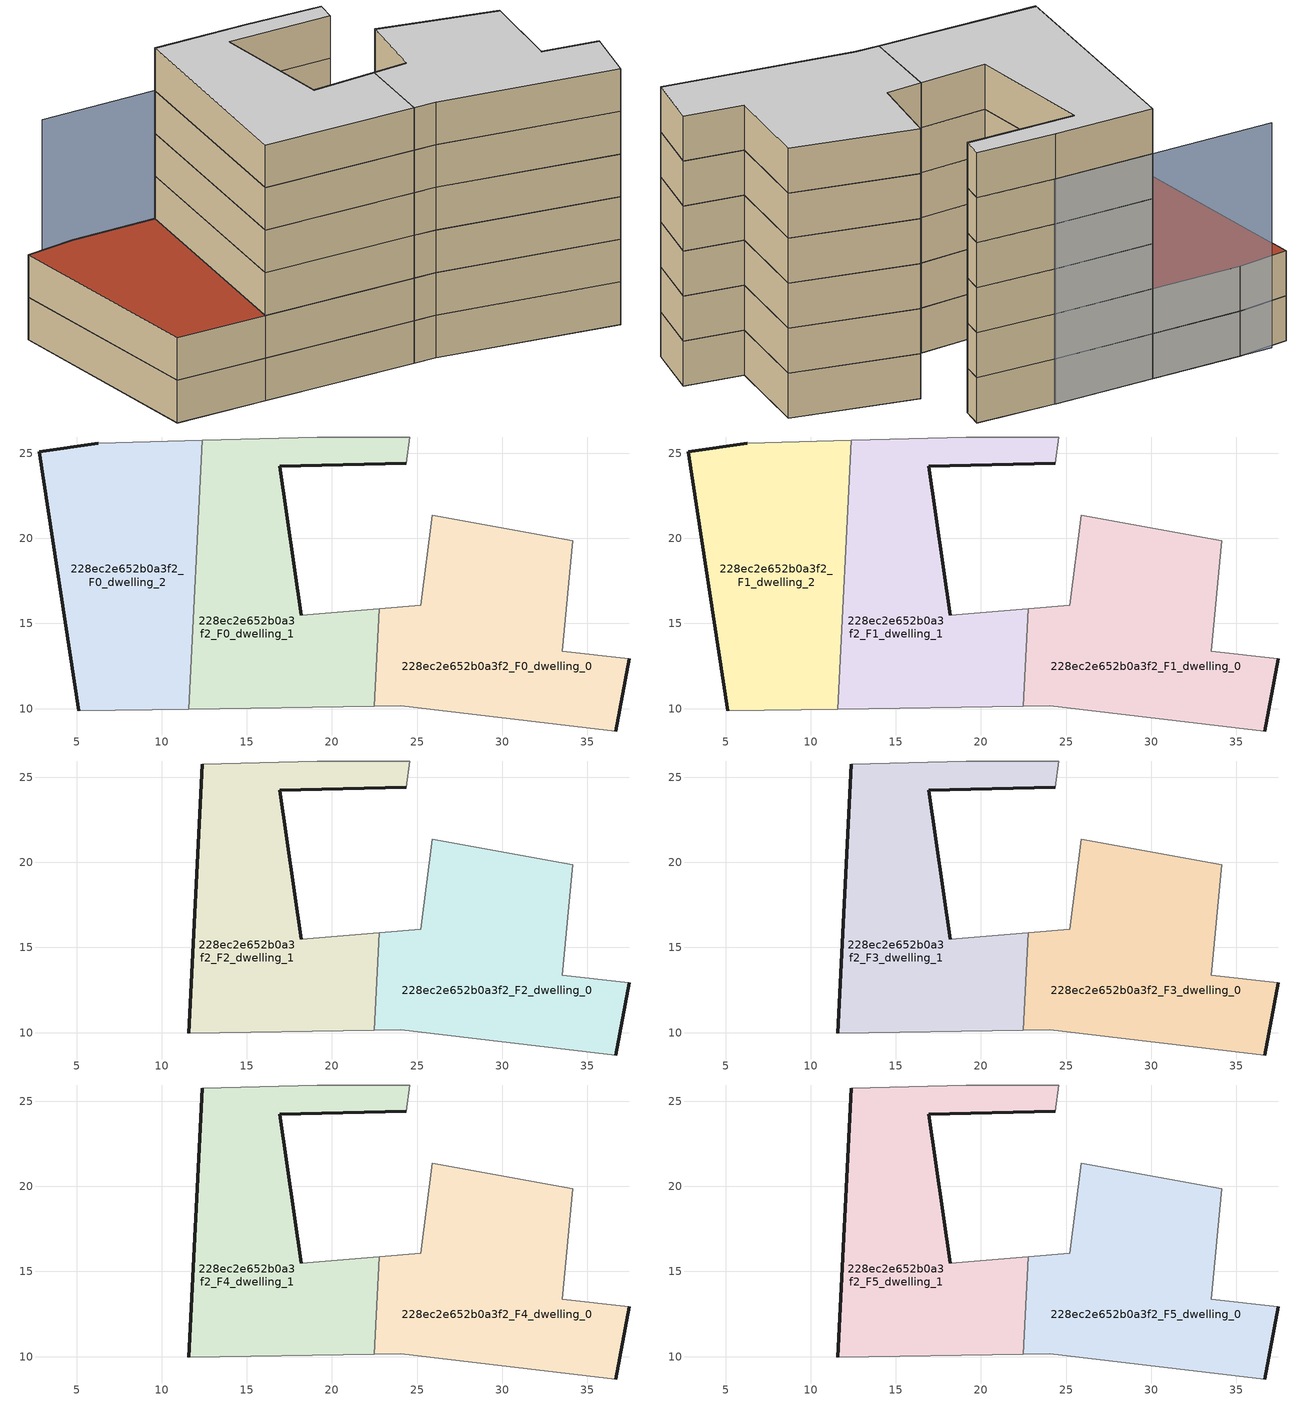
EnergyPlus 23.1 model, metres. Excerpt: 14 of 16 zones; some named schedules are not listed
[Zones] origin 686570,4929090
228ec2e652b0a3f2_F0_dwelling_0
 floor ground (EU_floor_Construction): 36.67,8.68 37.47,12.92 33.53,13.38 34.14,19.86 25.89,21.37 25.23,16.08 22.77,15.88 22.48,10.13 24.06,10.16 z0
 wall outside (EU_wall_Construction): 37.47,12.92 36.67,8.68 z0:3
 wall adiabatic (EU_wall_Construction): 36.67,8.68 24.06,10.16 22.48,10.13 / 22.77,15.88 25.23,16.08 25.89,21.37 34.14,19.86 33.53,13.38 37.47,12.92 z0:3
 wall to 228ec2e652b0a3f2_F0_dwelling_1 (EU_wall_Construction): 22.48,10.13 22.77,15.88 z0:3
228ec2e652b0a3f2_F0_dwelling_1
 floor ground (EU_floor_Construction): 22.48,10.13 22.77,15.88 18.19,15.5 16.94,24.25 24.38,24.41 24.57,25.93 19.15,25.96 12.37,25.75 11.58,9.97 z0
 wall outside (EU_wall_Construction): 24.38,24.41 16.94,24.25 18.19,15.5 z0:3
 wall adiabatic (EU_wall_Construction): 18.19,15.5 22.77,15.88 / 22.48,10.13 11.58,9.97 / 12.37,25.75 19.15,25.96 24.57,25.93 24.38,24.41 z0:3
 wall to 228ec2e652b0a3f2_F0_dwelling_2 (EU_wall_Construction): 11.58,9.97 12.37,25.75 z0:3
228ec2e652b0a3f2_F0_dwelling_2
 floor ground (EU_floor_Construction): 11.58,9.97 12.37,25.75 6.28,25.58 2.81,25.08 5.13,9.88 z0
 wall outside (EU_wall_Construction): 5.13,9.88 2.81,25.08 6.28,25.58 z0:3
 wall adiabatic (EU_wall_Construction): 11.58,9.97 5.13,9.88 / 6.28,25.58 12.37,25.75 z0:3
228ec2e652b0a3f2_F1_dwelling_0
 floor to 228ec2e652b0a3f2_F0_dwelling_0 (EU_floor_Construction): 36.67,8.68 37.47,12.92 33.53,13.38 34.14,19.86 25.89,21.37 25.23,16.08 22.77,15.88 22.48,10.13 24.06,10.16 z3
 wall outside (EU_wall_Construction): 37.47,12.92 36.67,8.68 z3:6
 wall adiabatic (EU_wall_Construction): 36.67,8.68 24.06,10.16 22.48,10.13 / 22.77,15.88 25.23,16.08 25.89,21.37 34.14,19.86 33.53,13.38 37.47,12.92 z3:6
 wall to 228ec2e652b0a3f2_F1_dwelling_1 (EU_wall_Construction): 22.48,10.13 22.77,15.88 z3:6
228ec2e652b0a3f2_F1_dwelling_1
 floor to 228ec2e652b0a3f2_F0_dwelling_1 (EU_floor_Construction): 22.48,10.13 22.77,15.88 18.19,15.5 16.94,24.25 24.38,24.41 24.57,25.93 19.15,25.96 12.37,25.75 11.58,9.97 z3
 wall outside (EU_wall_Construction): 24.38,24.41 16.94,24.25 18.19,15.5 z3:6
 wall adiabatic (EU_wall_Construction): 18.19,15.5 22.77,15.88 / 22.48,10.13 11.58,9.97 / 12.37,25.75 19.15,25.96 24.57,25.93 24.38,24.41 z3:6
 wall to 228ec2e652b0a3f2_F1_dwelling_2 (EU_wall_Construction): 11.58,9.97 12.37,25.75 z3:6
228ec2e652b0a3f2_F1_dwelling_2
 floor to 228ec2e652b0a3f2_F0_dwelling_2 (EU_floor_Construction): 11.58,9.97 12.37,25.75 6.28,25.58 2.81,25.08 5.13,9.88 z3
 wall outside (EU_wall_Construction): 5.13,9.88 2.81,25.08 6.28,25.58 z3:6
 wall adiabatic (EU_wall_Construction): 11.58,9.97 5.13,9.88 / 6.28,25.58 12.37,25.75 z3:6
 roof outside (EU_roof_Construction): 12.37,25.75 11.58,9.97 5.13,9.88 2.81,25.08 6.28,25.58 z6
228ec2e652b0a3f2_F2_dwelling_0
 floor to 228ec2e652b0a3f2_F1_dwelling_0 (EU_floor_Construction): 36.67,8.68 37.47,12.92 33.53,13.38 34.14,19.86 25.89,21.37 25.23,16.08 22.77,15.88 22.48,10.13 24.06,10.16 z6
 wall outside (EU_wall_Construction): 37.47,12.92 36.67,8.68 z6:9
 wall adiabatic (EU_wall_Construction): 36.67,8.68 24.06,10.16 22.48,10.13 / 22.77,15.88 25.23,16.08 25.89,21.37 34.14,19.86 33.53,13.38 37.47,12.92 z6:9
 wall to 228ec2e652b0a3f2_F2_dwelling_1 (EU_wall_Construction): 22.48,10.13 22.77,15.88 z6:9
228ec2e652b0a3f2_F2_dwelling_1
 floor to 228ec2e652b0a3f2_F1_dwelling_1 (EU_floor_Construction): 22.48,10.13 22.77,15.88 18.19,15.5 16.94,24.25 24.38,24.41 24.57,25.93 19.15,25.96 12.37,25.75 11.58,9.97 z6
 wall outside (EU_wall_Construction): 11.58,9.97 12.37,25.75 / 24.38,24.41 16.94,24.25 18.19,15.5 z6:9
 wall adiabatic (EU_wall_Construction): 18.19,15.5 22.77,15.88 / 22.48,10.13 11.58,9.97 / 12.37,25.75 19.15,25.96 24.57,25.93 24.38,24.41 z6:9
228ec2e652b0a3f2_F3_dwelling_0
 floor to 228ec2e652b0a3f2_F2_dwelling_0 (EU_floor_Construction): 36.67,8.68 37.47,12.92 33.53,13.38 34.14,19.86 25.89,21.37 25.23,16.08 22.77,15.88 22.48,10.13 24.06,10.16 z9
 wall outside (EU_wall_Construction): 37.47,12.92 36.67,8.68 z9:12
 wall adiabatic (EU_wall_Construction): 36.67,8.68 24.06,10.16 22.48,10.13 / 22.77,15.88 25.23,16.08 25.89,21.37 34.14,19.86 33.53,13.38 37.47,12.92 z9:12
 wall to 228ec2e652b0a3f2_F3_dwelling_1 (EU_wall_Construction): 22.48,10.13 22.77,15.88 z9:12
228ec2e652b0a3f2_F3_dwelling_1
 floor to 228ec2e652b0a3f2_F2_dwelling_1 (EU_floor_Construction): 22.48,10.13 22.77,15.88 18.19,15.5 16.94,24.25 24.38,24.41 24.57,25.93 19.15,25.96 12.37,25.75 11.58,9.97 z9
 wall outside (EU_wall_Construction): 11.58,9.97 12.37,25.75 / 24.38,24.41 16.94,24.25 18.19,15.5 z9:12
 wall adiabatic (EU_wall_Construction): 18.19,15.5 22.77,15.88 / 22.48,10.13 11.58,9.97 / 12.37,25.75 19.15,25.96 24.57,25.93 24.38,24.41 z9:12
228ec2e652b0a3f2_F4_dwelling_0
 floor to 228ec2e652b0a3f2_F3_dwelling_0 (EU_floor_Construction): 36.67,8.68 37.47,12.92 33.53,13.38 34.14,19.86 25.89,21.37 25.23,16.08 22.77,15.88 22.48,10.13 24.06,10.16 z12
 wall outside (EU_wall_Construction): 37.47,12.92 36.67,8.68 z12:15
 wall adiabatic (EU_wall_Construction): 36.67,8.68 24.06,10.16 22.48,10.13 / 22.77,15.88 25.23,16.08 25.89,21.37 34.14,19.86 33.53,13.38 37.47,12.92 z12:15
 wall to 228ec2e652b0a3f2_F4_dwelling_1 (EU_wall_Construction): 22.48,10.13 22.77,15.88 z12:15
228ec2e652b0a3f2_F4_dwelling_1
 floor to 228ec2e652b0a3f2_F3_dwelling_1 (EU_floor_Construction): 22.48,10.13 22.77,15.88 18.19,15.5 16.94,24.25 24.38,24.41 24.57,25.93 19.15,25.96 12.37,25.75 11.58,9.97 z12
 wall outside (EU_wall_Construction): 11.58,9.97 12.37,25.75 / 24.38,24.41 16.94,24.25 18.19,15.5 z12:15
 wall adiabatic (EU_wall_Construction): 18.19,15.5 22.77,15.88 / 22.48,10.13 11.58,9.97 / 12.37,25.75 19.15,25.96 24.57,25.93 24.38,24.41 z12:15
228ec2e652b0a3f2_F5_dwelling_0
 floor to 228ec2e652b0a3f2_F4_dwelling_0 (EU_floor_Construction): 36.67,8.68 37.47,12.92 33.53,13.38 34.14,19.86 25.89,21.37 25.23,16.08 22.77,15.88 22.48,10.13 24.06,10.16 z15
 wall outside (EU_wall_Construction): 37.47,12.92 36.67,8.68 z15:18
 wall adiabatic (EU_wall_Construction): 36.67,8.68 24.06,10.16 22.48,10.13 / 22.77,15.88 25.23,16.08 25.89,21.37 34.14,19.86 33.53,13.38 37.47,12.92 z15:18
 wall to 228ec2e652b0a3f2_F5_dwelling_1 (EU_wall_Construction): 22.48,10.13 22.77,15.88 z15:18
 ceiling to 228ec2e652b0a3f2_F6_dwelling_0 (EU_floor_Construction): 34.14,19.86 33.53,13.38 37.47,12.92 36.67,8.68 24.06,10.16 22.48,10.13 22.77,15.88 25.23,16.08 25.89,21.37 z18
228ec2e652b0a3f2_F5_dwelling_1
 floor to 228ec2e652b0a3f2_F4_dwelling_1 (EU_floor_Construction): 22.48,10.13 22.77,15.88 18.19,15.5 16.94,24.25 24.38,24.41 24.57,25.93 19.15,25.96 12.37,25.75 11.58,9.97 z15
 wall outside (EU_wall_Construction): 11.58,9.97 12.37,25.75 / 24.38,24.41 16.94,24.25 18.19,15.5 z15:18
 wall adiabatic (EU_wall_Construction): 18.19,15.5 22.77,15.88 / 22.48,10.13 11.58,9.97 / 12.37,25.75 19.15,25.96 24.57,25.93 24.38,24.41 z15:18
 ceiling to 228ec2e652b0a3f2_F6_dwelling_1 (EU_floor_Construction): 24.57,25.93 24.38,24.41 16.94,24.25 18.19,15.5 22.77,15.88 22.48,10.13 11.58,9.97 12.37,25.75 19.15,25.96 z18
shading: 19.24,25.96 4.05,25.51 z0:15
[Building]
EU S2 Campaign: North Axis=0; Terrain=City; Solar Distribution=FullExterior
[Site:Location]
Bologna: Latitude=44.5; Longitude=11.25; Time Zone=1; Elevation=37
[SizingPeriod:WeatherFileDays]
AnnualSizingPeriod: Begin Month=1; Begin Day of Month=1; End Month=12; End Day of Month=31; Day of Week for Start Day=Monday; Use Weather File Daylight Saving Period=No; Use Weather File Rain and Snow Indicators=No
[MATERIAL]
EU_InternalMass_Material: Roughness=MediumRough; Thickness=0.1; Conductivity=1; Density=1800; Specific Heat=900; Thermal Absorptance=0.9; Solar Absorptance=0.7; Visible Absorptance=0.7
[MATERIAL:NOMASS] Roughness=MediumRough; Thermal Absorptance=0.9; Solar Absorptance=0.7; Visible Absorptance=0.7
Name | Thermal Resistance
EU_wall_NoMass | 0.905828
EU_roof_NoMass | 0.37593
EU_floor_NoMass | 0.67114
[CONSTRUCTION]
EU_wall_Construction: EU_wall_NoMass
EU_roof_Construction: EU_roof_NoMass
EU_floor_Construction: EU_floor_NoMass
EU_InternalMass_Construction: EU_InternalMass_Material
[ZONE] Type=1; Multiplier=1; Ceiling Height=autocalculate; Floor Area=autocalculate; Part of Total Floor Area=Yes
Name | Volume
228ec2e652b0a3f2_F0_dwelling_0 | 371.113
228ec2e652b0a3f2_F1_dwelling_0; 228ec2e652b0a3f2_F2_dwelling_0; 228ec2e652b0a3f2_F3_dwelling_0; 228ec2e652b0a3f2_F4_dwelling_0; 228ec2e652b0a3f2_F5_dwelling_0 | 371.112
228ec2e652b0a3f2_F0_dwelling_1 | 382.589
228ec2e652b0a3f2_F1_dwelling_1; 228ec2e652b0a3f2_F2_dwelling_1; 228ec2e652b0a3f2_F3_dwelling_1; 228ec2e652b0a3f2_F4_dwelling_1; 228ec2e652b0a3f2_F5_dwelling_1 | 382.592
228ec2e652b0a3f2_F0_dwelling_2 | 376.868
228ec2e652b0a3f2_F1_dwelling_2 | 376.87
[INTERNALMASS] Construction=EU_InternalMass_Construction
Name | Zone or ZoneList | Surface Area
228ec2e652b0a3f2_F0_dwelling_0_EU_InternalMass | 228ec2e652b0a3f2_F0_dwelling_0 | 123.704
228ec2e652b0a3f2_F0_dwelling_1_EU_InternalMass | 228ec2e652b0a3f2_F0_dwelling_1 | 127.529
228ec2e652b0a3f2_F0_dwelling_2_EU_InternalMass | 228ec2e652b0a3f2_F0_dwelling_2 | 125.623
228ec2e652b0a3f2_F1_dwelling_0_EU_InternalMass | 228ec2e652b0a3f2_F1_dwelling_0 | 123.704
228ec2e652b0a3f2_F1_dwelling_1_EU_InternalMass | 228ec2e652b0a3f2_F1_dwelling_1 | 127.529
228ec2e652b0a3f2_F1_dwelling_2_EU_InternalMass | 228ec2e652b0a3f2_F1_dwelling_2 | 125.623
228ec2e652b0a3f2_F2_dwelling_0_EU_InternalMass | 228ec2e652b0a3f2_F2_dwelling_0 | 188.432
228ec2e652b0a3f2_F2_dwelling_1_EU_InternalMass | 228ec2e652b0a3f2_F2_dwelling_1 | 188.432
228ec2e652b0a3f2_F3_dwelling_0_EU_InternalMass | 228ec2e652b0a3f2_F3_dwelling_0 | 188.432
228ec2e652b0a3f2_F3_dwelling_1_EU_InternalMass | 228ec2e652b0a3f2_F3_dwelling_1 | 188.432
228ec2e652b0a3f2_F4_dwelling_0_EU_InternalMass | 228ec2e652b0a3f2_F4_dwelling_0 | 188.432
228ec2e652b0a3f2_F4_dwelling_1_EU_InternalMass | 228ec2e652b0a3f2_F4_dwelling_1 | 188.432
228ec2e652b0a3f2_F5_dwelling_0_EU_InternalMass | 228ec2e652b0a3f2_F5_dwelling_0 | 188.432
228ec2e652b0a3f2_F5_dwelling_1_EU_InternalMass | 228ec2e652b0a3f2_F5_dwelling_1 | 188.432
[OTHEREQUIPMENT] Fuel Type=Electricity; Design Level Calculation Method=Watts/Area; Power per Zone Floor Area=1; Fraction Latent=0; Fraction Radiant=0; Fraction Lost=0; Carbon Dioxide Generation Rate=0; EndUse Subcategory=EU_Step8_InternalGains
Name | Zone or ZoneList or Space or SpaceList | Schedule
EU_Step8_InternalGain_228ec2e652b0a3f2_F0_dwelling_0_f000 | 228ec2e652b0a3f2_F0_dwelling_0 | EU_Step8_GainSchedule_228ec2e652b0a3f2_F0_dwelling_0_f000
EU_Step8_InternalGain_228ec2e652b0a3f2_F0_dwelling_1_f000 | 228ec2e652b0a3f2_F0_dwelling_1 | EU_Step8_GainSchedule_228ec2e652b0a3f2_F0_dwelling_1_f000
EU_Step8_InternalGain_228ec2e652b0a3f2_F0_dwelling_2_f000 | 228ec2e652b0a3f2_F0_dwelling_2 | EU_Step8_GainSchedule_228ec2e652b0a3f2_F0_dwelling_2_f000
EU_Step8_InternalGain_228ec2e652b0a3f2_F1_dwelling_0_f000 | 228ec2e652b0a3f2_F1_dwelling_0 | EU_Step8_GainSchedule_228ec2e652b0a3f2_F1_dwelling_0_f000
EU_Step8_InternalGain_228ec2e652b0a3f2_F1_dwelling_1_f000 | 228ec2e652b0a3f2_F1_dwelling_1 | EU_Step8_GainSchedule_228ec2e652b0a3f2_F1_dwelling_1_f000
EU_Step8_InternalGain_228ec2e652b0a3f2_F1_dwelling_2_f000 | 228ec2e652b0a3f2_F1_dwelling_2 | EU_Step8_GainSchedule_228ec2e652b0a3f2_F1_dwelling_2_f000
EU_Step8_InternalGain_228ec2e652b0a3f2_F2_dwelling_0_f000 | 228ec2e652b0a3f2_F2_dwelling_0 | EU_Step8_GainSchedule_228ec2e652b0a3f2_F2_dwelling_0_f000
EU_Step8_InternalGain_228ec2e652b0a3f2_F2_dwelling_1_f000 | 228ec2e652b0a3f2_F2_dwelling_1 | EU_Step8_GainSchedule_228ec2e652b0a3f2_F2_dwelling_1_f000
EU_Step8_InternalGain_228ec2e652b0a3f2_F3_dwelling_0_f000 | 228ec2e652b0a3f2_F3_dwelling_0 | EU_Step8_GainSchedule_228ec2e652b0a3f2_F3_dwelling_0_f000
EU_Step8_InternalGain_228ec2e652b0a3f2_F3_dwelling_1_f000 | 228ec2e652b0a3f2_F3_dwelling_1 | EU_Step8_GainSchedule_228ec2e652b0a3f2_F3_dwelling_1_f000
EU_Step8_InternalGain_228ec2e652b0a3f2_F4_dwelling_0_f000 | 228ec2e652b0a3f2_F4_dwelling_0 | EU_Step8_GainSchedule_228ec2e652b0a3f2_F4_dwelling_0_f000
EU_Step8_InternalGain_228ec2e652b0a3f2_F4_dwelling_1_f000 | 228ec2e652b0a3f2_F4_dwelling_1 | EU_Step8_GainSchedule_228ec2e652b0a3f2_F4_dwelling_1_f000
EU_Step8_InternalGain_228ec2e652b0a3f2_F5_dwelling_0_f000 | 228ec2e652b0a3f2_F5_dwelling_0 | EU_Step8_GainSchedule_228ec2e652b0a3f2_F5_dwelling_0_f000
EU_Step8_InternalGain_228ec2e652b0a3f2_F5_dwelling_1_f000 | 228ec2e652b0a3f2_F5_dwelling_1 | EU_Step8_GainSchedule_228ec2e652b0a3f2_F5_dwelling_1_f000
[ZONEVENTILATION:DESIGNFLOWRATE] Schedule=EU_AlwaysOn; Design Flow Rate Calculation Method=AirChanges/Hour; Air Changes per Hour=0.73129; Ventilation Type=Natural; Fan Pressure Rise=0; Fan Total Efficiency=1; Constant Term Coefficient=1; Temperature Term Coefficient=0; Velocity Term Coefficient=0; Velocity Squared Term Coefficient=0; Minimum Indoor Temperature=-100; Maximum Indoor Temperature=100; Delta Temperature=-100; Minimum Outdoor Temperature=-100; Maximum Outdoor Temperature=100; Maximum Wind Speed=40
Name | Zone or ZoneList or Space or SpaceList
EU_ConstantAir_228ec2e652b0a3f2_F0_dwelling_0 | 228ec2e652b0a3f2_F0_dwelling_0
EU_ConstantAir_228ec2e652b0a3f2_F0_dwelling_1 | 228ec2e652b0a3f2_F0_dwelling_1
EU_ConstantAir_228ec2e652b0a3f2_F0_dwelling_2 | 228ec2e652b0a3f2_F0_dwelling_2
EU_ConstantAir_228ec2e652b0a3f2_F1_dwelling_0 | 228ec2e652b0a3f2_F1_dwelling_0
EU_ConstantAir_228ec2e652b0a3f2_F1_dwelling_1 | 228ec2e652b0a3f2_F1_dwelling_1
EU_ConstantAir_228ec2e652b0a3f2_F1_dwelling_2 | 228ec2e652b0a3f2_F1_dwelling_2
EU_ConstantAir_228ec2e652b0a3f2_F2_dwelling_0 | 228ec2e652b0a3f2_F2_dwelling_0
EU_ConstantAir_228ec2e652b0a3f2_F2_dwelling_1 | 228ec2e652b0a3f2_F2_dwelling_1
EU_ConstantAir_228ec2e652b0a3f2_F3_dwelling_0 | 228ec2e652b0a3f2_F3_dwelling_0
EU_ConstantAir_228ec2e652b0a3f2_F3_dwelling_1 | 228ec2e652b0a3f2_F3_dwelling_1
EU_ConstantAir_228ec2e652b0a3f2_F4_dwelling_0 | 228ec2e652b0a3f2_F4_dwelling_0
EU_ConstantAir_228ec2e652b0a3f2_F4_dwelling_1 | 228ec2e652b0a3f2_F4_dwelling_1
EU_ConstantAir_228ec2e652b0a3f2_F5_dwelling_0 | 228ec2e652b0a3f2_F5_dwelling_0
EU_ConstantAir_228ec2e652b0a3f2_F5_dwelling_1 | 228ec2e652b0a3f2_F5_dwelling_1
[HVACTEMPLATE:THERMOSTAT] Constant Heating Setpoint=20; Constant Cooling Setpoint=50
EU_HeatOnly_228ec2e652b0a3f2_F0_dwelling_0; EU_HeatOnly_228ec2e652b0a3f2_F0_dwelling_1; EU_HeatOnly_228ec2e652b0a3f2_F0_dwelling_2; EU_HeatOnly_228ec2e652b0a3f2_F1_dwelling_0; EU_HeatOnly_228ec2e652b0a3f2_F1_dwelling_1; EU_HeatOnly_228ec2e652b0a3f2_F1_dwelling_2; EU_HeatOnly_228ec2e652b0a3f2_F2_dwelling_0; EU_HeatOnly_228ec2e652b0a3f2_F2_dwelling_1; EU_HeatOnly_228ec2e652b0a3f2_F3_dwelling_0; EU_HeatOnly_228ec2e652b0a3f2_F3_dwelling_1; EU_HeatOnly_228ec2e652b0a3f2_F4_dwelling_0; EU_HeatOnly_228ec2e652b0a3f2_F4_dwelling_1; EU_HeatOnly_228ec2e652b0a3f2_F5_dwelling_0; EU_HeatOnly_228ec2e652b0a3f2_F5_dwelling_1; EU_HeatOnly_228ec2e652b0a3f2_F6_dwelling_0; EU_HeatOnly_228ec2e652b0a3f2_F6_dwelling_1
[HVACTEMPLATE:ZONE:IDEALLOADSAIRSYSTEM] System Availability Schedule=EU_AlwaysOn; Maximum Heating Supply Air Temperature=50; Minimum Cooling Supply Air Temperature=13; Maximum Heating Supply Air Humidity Ratio=0.0156; Minimum Cooling Supply Air Humidity Ratio=0.0077; Heating Limit=NoLimit; Cooling Limit=NoLimit; Heating Availability Schedule=EU_AlwaysOn; Cooling Availability Schedule=EU_CoolingOff; Dehumidification Control Type=ConstantSensibleHeatRatio; Cooling Sensible Heat Ratio=0.7; Dehumidification Setpoint=60; Humidification Control Type=None; Humidification Setpoint=30; Outdoor Air Method=None; Outdoor Air Flow Rate per Person=0.00944; Outdoor Air Flow Rate per Zone Floor Area=0; Outdoor Air Flow Rate per Zone=0; Demand Controlled Ventilation Type=None; Outdoor Air Economizer Type=NoEconomizer; Heat Recovery Type=None; Sensible Heat Recovery Effectiveness=0.7; Latent Heat Recovery Effectiveness=0.65
Name | Template Thermostat
228ec2e652b0a3f2_F0_dwelling_0 | EU_HeatOnly_228ec2e652b0a3f2_F0_dwelling_0
228ec2e652b0a3f2_F0_dwelling_1 | EU_HeatOnly_228ec2e652b0a3f2_F0_dwelling_1
228ec2e652b0a3f2_F0_dwelling_2 | EU_HeatOnly_228ec2e652b0a3f2_F0_dwelling_2
228ec2e652b0a3f2_F1_dwelling_0 | EU_HeatOnly_228ec2e652b0a3f2_F1_dwelling_0
228ec2e652b0a3f2_F1_dwelling_1 | EU_HeatOnly_228ec2e652b0a3f2_F1_dwelling_1
228ec2e652b0a3f2_F1_dwelling_2 | EU_HeatOnly_228ec2e652b0a3f2_F1_dwelling_2
228ec2e652b0a3f2_F2_dwelling_0 | EU_HeatOnly_228ec2e652b0a3f2_F2_dwelling_0
